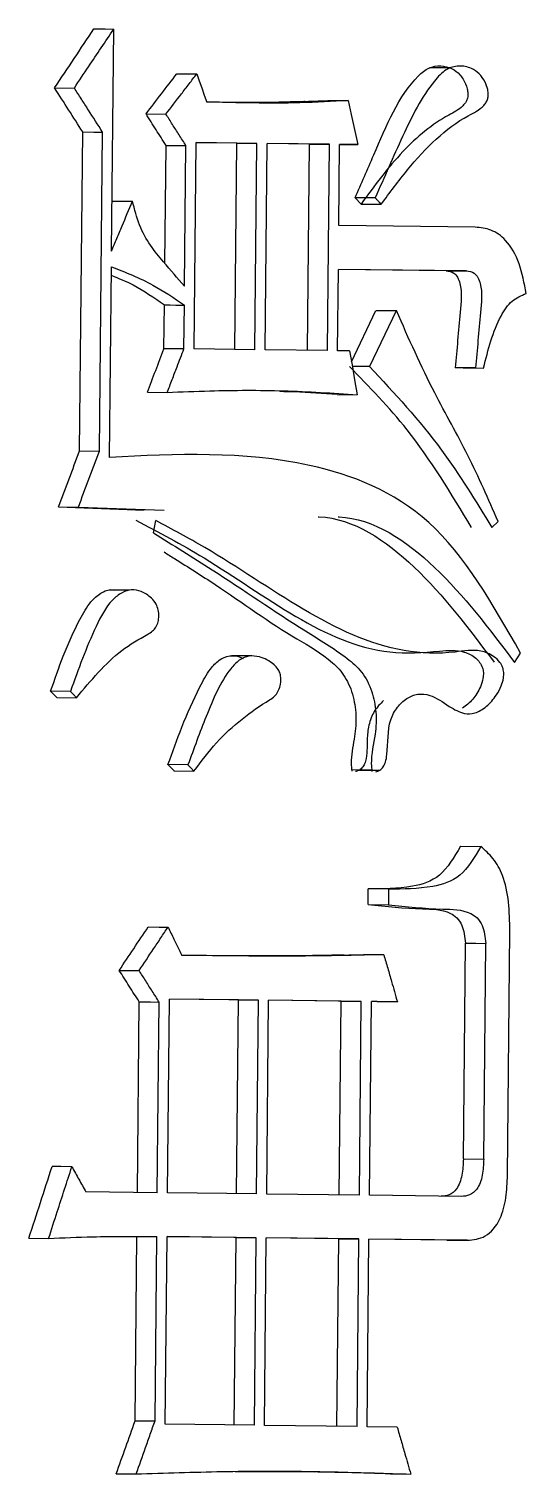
# Model space of a CAD drawing. Header units: millimetres. Extents: x 2344 to 4024, y 1094 to 2282.
# Drawn here: x 2981.902 to 2983.452, y 1245.429 to 1249.929 of the extents above; entities that cross this region are included whole.
import ezdxf

# ---------------------------------------------------------------- set-up
doc = ezdxf.new("R2010")
doc.units = ezdxf.units.MM

msp = doc.modelspace()

# ---------------------------------------------------------------- linework, layer by layer
at = {"color": 7, "linetype": 'Continuous', "lineweight": 25}
for p, q in [((2982.1595, 1249.2371), (2982.1663, 1249.9282)), ((2983.2147, 1249.8071), (2983.1507, 1249.8076)), ((2981.9818, 1249.7452), (2982.0435, 1249.7447)), ((2982.7428, 1249.7025), (2982.8341, 1249.7058)), ((2982.2669, 1249.6639), (2982.3289, 1249.6634)), ((2982.0597, 1248.6149), (2982.0696, 1249.6078)), ((2982.1215, 1248.6144), (2982.1313, 1249.6074)), ((2982.3256, 1249.1985), (2982.3292, 1249.5658)), ((2982.387, 1249.1272), (2982.3913, 1249.5653)), ((2982.4167, 1248.9322), (2982.4231, 1249.5747)), ((2982.6126, 1249.5724), (2982.4231, 1249.5747)), ((2982.5502, 1249.5729), (2982.4231, 1249.5744)), ((2982.5438, 1248.9304), (2982.5502, 1249.5729)), ((2982.5502, 1249.5729), (2982.6126, 1249.5724)), ((2982.6063, 1248.9299), (2982.6126, 1249.5724)), ((2982.6378, 1248.9295), (2982.6441, 1249.572)), ((2982.8391, 1249.5697), (2982.6441, 1249.572)), ((2982.7763, 1249.5702), (2982.6441, 1249.5718)), ((2982.77, 1248.9277), (2982.7763, 1249.5702)), ((2982.7763, 1249.5702), (2982.8391, 1249.5697)), ((2982.8327, 1248.9272), (2982.8391, 1249.5697)), ((2982.8679, 1249.3162), (2982.8705, 1249.5693)), ((2982.9269, 1249.5686), (2982.8705, 1249.5693)), ((2982.8705, 1249.5691), (2982.9269, 1249.5686)), ((2982.161, 1249.3884), (2982.1627, 1249.3925)), ((2982.1628, 1249.3926), (2982.2246, 1249.3921)), ((2982.9372, 1249.3833), (2982.9186, 1249.4029)), ((2983.2925, 1249.3111), (2982.8679, 1249.3162)), ((2982.1531, 1248.5946), (2982.159, 1249.1883)), ((2982.8641, 1248.9268), (2982.8666, 1249.1799)), ((2983.2663, 1249.1751), (2982.8666, 1249.1799)), ((2983.2029, 1249.1756), (2982.8666, 1249.1796)), ((2983.2029, 1249.1756), (2983.2663, 1249.1751)), ((2982.3229, 1248.933), (2982.3243, 1249.0693)), ((2982.3851, 1248.9325), (2982.3864, 1249.0688)), ((2982.9077, 1248.8917), (2982.9838, 1249.0517)), ((2983.0469, 1249.0512), (2982.9639, 1248.8771)), ((2982.9842, 1249.0524), (2983.0472, 1249.0519)), ((2982.3851, 1248.9325), (2982.3229, 1248.933)), ((2982.6063, 1248.9299), (2982.4167, 1248.9322)), ((2982.8327, 1248.9272), (2982.6378, 1248.9295)), ((2982.9017, 1248.9263), (2982.8641, 1248.9268)), ((2982.9639, 1248.8771), (2982.9102, 1248.8775)), ((2983.2944, 1248.8729), (2983.231, 1248.8734)), ((2983.2558, 1248.8731), (2983.231, 1248.8734)), ((2983.2558, 1248.8731), (2983.3192, 1248.8726)), ((2983.2944, 1248.8729), (2983.3192, 1248.8726)), ((2982.271, 1248.7973), (2982.333, 1248.7969)), ((2982.8625, 1248.7902), (2982.9254, 1248.7898)), ((2982.0597, 1248.6149), (2982.1215, 1248.6144)), ((2981.9944, 1248.4404), (2982.056, 1248.4399)), ((2981.9944, 1248.4404), (2982.2614, 1248.4302)), ((2982.056, 1248.4399), (2982.3236, 1248.4298)), ((2982.2906, 1248.3592), (2982.2973, 1248.3981)), ((2983.3454, 1248.3758), (2983.3642, 1248.395)), ((2982.2144, 1248.1807), (2982.1517, 1248.1811)), ((2982.5962, 1247.9764), (2982.533, 1247.9769)), ((2982.0312, 1247.8658), (2981.9696, 1247.8663)), ((2981.9885, 1247.8466), (2981.9696, 1247.8663)), ((2981.9884, 1247.8466), (2982.0501, 1247.8461)), ((2982.3975, 1247.6375), (2982.3354, 1247.638)), ((2982.3542, 1247.6182), (2982.3354, 1247.6379)), ((2982.3541, 1247.6183), (2982.4163, 1247.6178)), ((2982.9704, 1247.6209), (2982.9075, 1247.6213)), ((2982.9322, 1247.6211), (2982.9952, 1247.6206)), ((2983.2472, 1247.3836), (2983.3107, 1247.3831)), ((2982.9593, 1247.2021), (2982.9597, 1247.2508)), ((2983.0228, 1247.2503), (2982.9597, 1247.2508)), ((2983.0228, 1247.2503), (2983.0223, 1247.2016)), ((2982.9593, 1247.2021), (2983.0223, 1247.2016)), ((2983.2562, 1246.4099), (2983.2629, 1247.0818)), ((2983.3197, 1246.4094), (2983.3263, 1247.0813)), ((2983.3936, 1246.3598), (2983.4011, 1247.1191)), ((2982.8527, 1247.0447), (2982.9452, 1247.0465)), ((2982.1834, 1246.9972), (2982.2454, 1246.9967)), ((2982.2399, 1246.3052), (2982.2458, 1246.8991)), ((2982.302, 1246.3048), (2982.3079, 1246.8986)), ((2982.3337, 1246.3044), (2982.3396, 1246.9079)), ((2982.6177, 1246.9046), (2982.3396, 1246.9079)), ((2982.5552, 1246.9051), (2982.3396, 1246.9077)), ((2982.5492, 1246.3015), (2982.5552, 1246.9051)), ((2982.5552, 1246.9051), (2982.6177, 1246.9046)), ((2982.6117, 1246.301), (2982.6177, 1246.9046)), ((2982.6432, 1246.3007), (2982.6492, 1246.9042)), ((2982.938, 1246.9008), (2982.6492, 1246.9042)), ((2982.8751, 1246.9013), (2982.6492, 1246.904)), ((2982.8691, 1246.2977), (2982.8751, 1246.9013)), ((2982.8751, 1246.9013), (2982.938, 1246.9008)), ((2982.932, 1246.2972), (2982.938, 1246.9008)), ((2982.9633, 1246.2968), (2982.9693, 1246.9004)), ((2983.0505, 1246.8994), (2982.9693, 1246.9004)), ((2982.9875, 1246.8999), (2982.9693, 1246.9001)), ((2982.9875, 1246.8999), (2983.0505, 1246.8994)), ((2983.2562, 1246.4099), (2983.3197, 1246.4094)), ((2982.302, 1246.3048), (2982.0795, 1246.3074)), ((2982.6117, 1246.301), (2982.3337, 1246.3044)), ((2982.932, 1246.2972), (2982.6432, 1246.3007)), ((2983.2502, 1246.2934), (2982.9633, 1246.2968)), ((2981.9017, 1246.1632), (2981.9633, 1246.1628)), ((2982.2329, 1245.5946), (2982.2386, 1246.1689)), ((2982.2949, 1245.5941), (2982.3006, 1246.1685)), ((2982.3265, 1245.584), (2982.3323, 1246.1681)), ((2982.6104, 1246.1648), (2982.3323, 1246.1681)), ((2982.5479, 1246.1652), (2982.3323, 1246.1678)), ((2982.5421, 1245.5811), (2982.5479, 1246.1652)), ((2982.5479, 1246.1652), (2982.6104, 1246.1648)), ((2982.6046, 1245.5806), (2982.6104, 1246.1648)), ((2982.6361, 1245.5803), (2982.6419, 1246.1644)), ((2982.9307, 1246.1609), (2982.6419, 1246.1644)), ((2982.8677, 1246.1614), (2982.6419, 1246.1641)), ((2982.862, 1245.5773), (2982.8677, 1246.1614)), ((2982.8677, 1246.1614), (2982.9307, 1246.1609)), ((2982.9249, 1245.5768), (2982.9307, 1246.1609)), ((2982.9562, 1245.5764), (2982.9619, 1246.1605)), ((2983.2675, 1246.1569), (2982.9619, 1246.1605)), ((2983.2041, 1246.1573), (2982.9619, 1246.1603)), ((2983.2041, 1246.1573), (2983.2675, 1246.1569)), ((2982.2329, 1245.5946), (2982.2949, 1245.5941)), ((2982.6046, 1245.5806), (2982.3265, 1245.584)), ((2982.9249, 1245.5768), (2982.6361, 1245.5803)), ((2983.0499, 1245.5753), (2982.9562, 1245.5764)), ((2982.5444, 1245.4365), (2982.7907, 1245.436)), ((2983.029, 1245.4292), (2983.0921, 1245.4287))]:
    msp.add_line(p, q, dxfattribs=at)
at = {"color": 7, "linetype": 'Continuous', "lineweight": 25, "flags": 128}
for points in [[(2982.1045, 1249.9287), (2982.1392, 1249.9285), (2982.1663, 1249.9282)], [(2982.363, 1249.7893), (2982.3979, 1249.7891), (2982.4252, 1249.7888)], [(2982.4252, 1249.7888), (2982.4329, 1249.7668), (2982.4406, 1249.7448), (2982.4483, 1249.7229), (2982.456, 1249.7009)], [(2982.8341, 1249.7058), (2982.8692, 1249.7055), (2982.8969, 1249.7053)], [(2982.8969, 1249.7053), (2982.9063, 1249.6623), (2982.9166, 1249.6155), (2982.9269, 1249.5686)], [(2982.0696, 1249.6078), (2982.1042, 1249.6076), (2982.1313, 1249.6074)], [(2982.3292, 1249.5658), (2982.364, 1249.5655), (2982.3913, 1249.5653)], [(2982.9816, 1249.4025), (2982.9587, 1249.4026), (2982.9387, 1249.4028), (2982.9186, 1249.4029)], [(2982.9372, 1249.3833), (2982.96, 1249.3831), (2982.9801, 1249.3829), (2983.0001, 1249.3828)], [(2982.3243, 1249.0693), (2982.3423, 1249.0692), (2982.3603, 1249.069), (2982.3864, 1249.0688)], [(2982.9017, 1248.9263), (2982.9093, 1248.8827), (2982.9173, 1248.8362), (2982.9254, 1248.7898)], [(2983.4156, 1247.9563), (2983.4251, 1247.9708), (2983.4345, 1247.9852)], [(2982.0501, 1247.8461), (2982.0407, 1247.8559), (2982.0312, 1247.8658)], [(2982.4163, 1247.6178), (2982.4069, 1247.6276), (2982.3975, 1247.6375)], [(2982.2735, 1247.1324), (2982.3082, 1247.1321), (2982.3355, 1247.1319)], [(2983.2629, 1247.0818), (2983.2946, 1247.0815), (2983.3263, 1247.0813)], [(2982.9452, 1247.0465), (2982.9805, 1247.0462), (2983.0082, 1247.046)], [(2982.2458, 1246.8991), (2982.2806, 1246.8988), (2982.3079, 1246.8986)], [(2982.0357, 1246.3858), (2982.0011, 1246.3861), (2981.974, 1246.3863)], [(2982.1742, 1245.4297), (2982.2089, 1245.4295), (2982.2362, 1245.4293)]]:
    msp.add_lwpolyline(points, dxfattribs=at)
at = {"color": 7, "linetype": 'Continuous', "lineweight": 25}
for points, knots in [([(2981.9818, 1249.7452), (2982.0023, 1249.7758), (2982.0432, 1249.837), (2982.0841, 1249.8981), (2982.1045, 1249.9287)], [0, 0, 0, 0, 0.5, 1, 1, 1, 1]), ([(2982.0435, 1249.7447), (2982.0583, 1249.7669), (2982.0862, 1249.8085), (2982.1272, 1249.8697), (2982.1533, 1249.9087), (2982.1663, 1249.9282)], [0, 0, 0, 0, 0.36179, 0.680895, 1, 1, 1, 1]), ([(2982.2669, 1249.6639), (2982.2829, 1249.6848), (2982.315, 1249.7266), (2982.347, 1249.7684), (2982.363, 1249.7893)], [0, 0, 0, 0, 0.5, 1, 1, 1, 1]), ([(2982.3289, 1249.6634), (2982.345, 1249.6843), (2982.3691, 1249.7157), (2982.4012, 1249.7575), (2982.4172, 1249.7784), (2982.4252, 1249.7888)], [0, 0, 0, 0, 0.4999999, 0.7499999, 1, 1, 1, 1]), ([(2982.9186, 1249.4029), (2982.938, 1249.447), (2982.9964, 1249.5798), (2983.061, 1249.7377), (2983.1479, 1249.8103), (2983.1853, 1249.8157), (2983.2188, 1249.8081), (2983.2421, 1249.7907), (2983.2581, 1249.7691), (2983.2673, 1249.7492), (2983.2708, 1249.7281), (2983.2699, 1249.7137), (2983.2641, 1249.6997), (2983.2455, 1249.6781), (2983.1733, 1249.6434), (2983.0606, 1249.5512), (2982.9791, 1249.4404), (2982.9372, 1249.3833)], [0, 0, 0, 0, 0.117886, 0.354884, 0.39409, 0.43351, 0.471902, 0.501497, 0.516164, 0.542778, 0.553861, 0.565054, 0.574698, 0.589623, 0.640925, 0.815075, 1, 1, 1, 1]), ([(2983.0001, 1249.3828), (2983.0268, 1249.419), (2983.1075, 1249.5285), (2983.2158, 1249.6347), (2983.3091, 1249.677), (2983.3276, 1249.6998), (2983.3327, 1249.7113), (2983.3344, 1249.7251), (2983.332, 1249.7433), (2983.323, 1249.7668), (2983.3059, 1249.7907), (2983.2777, 1249.8095), (2983.242, 1249.8161), (2983.2001, 1249.8046), (2983.1344, 1249.7347), (2983.0649, 1249.5935), (2983.0095, 1249.4666), (2982.9816, 1249.4025)], [0, 0, 0, 0, 0.117818, 0.356025, 0.412717, 0.424014, 0.433395, 0.442822, 0.455035, 0.474666, 0.502723, 0.530686, 0.572926, 0.616088, 0.662795, 0.829744, 1, 1, 1, 1]), ([(2982.0696, 1249.6078), (2982.055, 1249.6307), (2982.0257, 1249.6765), (2981.9965, 1249.7223), (2981.9818, 1249.7452)], [0, 0, 0, 0, 0.4999996, 1, 1, 1, 1]), ([(2982.1313, 1249.6074), (2982.1167, 1249.6303), (2982.0947, 1249.6646), (2982.0654, 1249.7104), (2982.0508, 1249.7333), (2982.0435, 1249.7447)], [0, 0, 0, 0, 0.5, 0.75, 1, 1, 1, 1]), ([(2982.8969, 1249.7053), (2982.8469, 1249.7026), (2982.7487, 1249.6972), (2982.6016, 1249.6976), (2982.5045, 1249.6998), (2982.456, 1249.7009)], [0, 0, 0, 0, 0.3417599, 0.6708219, 1, 1, 1, 1]), ([(2982.7616, 1249.7022), (2982.7616, 1249.7022), (2982.762, 1249.7023), (2982.7317, 1249.7015), (2982.6407, 1249.6991), (2982.5646, 1249.6994), (2982.5043, 1249.7), (2982.4906, 1249.7002), (2982.4819, 1249.7003)], [0, 0, 0, 0, 0.001564, 0.019708, 0.43713, 0.675735, 0.793385, 1, 1, 1, 1]), ([(2982.3292, 1249.5658), (2982.3188, 1249.5821), (2982.2981, 1249.6148), (2982.2773, 1249.6475), (2982.2669, 1249.6639)], [0, 0, 0, 0, 0.5, 1, 1, 1, 1]), ([(2982.3913, 1249.5653), (2982.3842, 1249.5766), (2982.3702, 1249.5985), (2982.3494, 1249.6312), (2982.3357, 1249.6527), (2982.3289, 1249.6634)], [0, 0, 0, 0, 0.343704, 0.671852, 1, 1, 1, 1]), ([(2982.1595, 1249.2371), (2982.165, 1249.2501), (2982.1759, 1249.2761), (2982.1976, 1249.3278), (2982.2139, 1249.3664), (2982.2246, 1249.3921)], [0, 0, 0, 0, 0.251828, 0.503656, 1, 1, 1, 1]), ([(2982.387, 1249.1272), (2982.3651, 1249.1524), (2982.329, 1249.194), (2982.2792, 1249.2538), (2982.2442, 1249.3169), (2982.2312, 1249.3668), (2982.2246, 1249.3921)], [0, 0, 0, 0, 0.334547, 0.552083, 0.773211, 1, 1, 1, 1]), ([(2983.0001, 1249.3828), (2982.9986, 1249.3844), (2982.9947, 1249.3885), (2982.9885, 1249.3951), (2982.9839, 1249.4), (2982.9816, 1249.4025)], [0, 0, 0, 0, 0.249837, 0.624946, 1, 1, 1, 1]), ([(2983.4518, 1249.1047), (2983.446, 1249.1366), (2983.4347, 1249.1991), (2983.3944, 1249.2705), (2983.343, 1249.3064), (2983.3093, 1249.3096), (2983.2925, 1249.3111)], [0, 0, 0, 0, 0.293484, 0.575673, 0.789401, 1, 1, 1, 1]), ([(2982.1587, 1249.1615), (2982.1816, 1249.1522), (2982.239, 1249.1288), (2982.2922, 1249.0916), (2982.3243, 1249.0693)], [0, 0, 0, 0, 0.398129, 1, 1, 1, 1]), ([(2982.159, 1249.1883), (2982.2028, 1249.1711), (2982.2813, 1249.1403), (2982.3542, 1249.0907), (2982.3864, 1249.0688)], [0, 0, 0, 0, 0.557774, 1, 1, 1, 1]), ([(2983.2029, 1249.1756), (2983.2112, 1249.1746), (2983.2246, 1249.1729), (2983.2392, 1249.1559), (2983.2533, 1249.1154), (2983.2431, 1249.0164), (2983.2358, 1248.9303), (2983.231, 1248.8734)], [0, 0, 0, 0, 0.100142, 0.161743, 0.226111, 0.489371, 1, 1, 1, 1]), ([(2983.2663, 1249.1751), (2983.2746, 1249.1741), (2983.2879, 1249.1724), (2983.3026, 1249.1554), (2983.3167, 1249.115), (2983.3065, 1249.0159), (2983.2992, 1248.9298), (2983.2944, 1248.8729)], [0, 0, 0, 0, 0.100254, 0.161894, 0.226269, 0.489472, 1, 1, 1, 1]), ([(2983.3192, 1248.8726), (2983.3333, 1248.9297), (2983.3528, 1249.0084), (2983.4061, 1249.0858), (2983.4368, 1249.0985), (2983.4518, 1249.1047)], [0, 0, 0, 0, 0.573257, 0.790536, 1, 1, 1, 1]), ([(2983.3644, 1248.3953), (2983.3341, 1248.4645), (2983.2735, 1248.603), (2983.1549, 1248.809), (2983.0858, 1248.9648), (2983.0474, 1249.0515)], [0, 0, 0, 0, 0.307212, 0.614675, 1, 1, 1, 1]), ([(2982.333, 1248.7969), (2982.3381, 1248.8101), (2982.3483, 1248.8367), (2982.3657, 1248.8819), (2982.3779, 1248.9139), (2982.3851, 1248.9325)], [0, 0, 0, 0, 0.293659, 0.587317, 1, 1, 1, 1]), ([(2983.2819, 1248.3763), (2983.2179, 1248.4822), (2983.1046, 1248.6696), (2982.9627, 1248.8145), (2982.901, 1248.8776)], [0, 0, 0, 0, 0.565177, 1, 1, 1, 1]), ([(2982.9639, 1248.8771), (2983.0414, 1248.7941), (2983.1809, 1248.6448), (2983.2947, 1248.4586), (2983.3454, 1248.3758)], [0, 0, 0, 0, 0.555208, 1, 1, 1, 1]), ([(2982.333, 1248.7969), (2982.3772, 1248.7987), (2982.4985, 1248.8036), (2982.6963, 1248.8044), (2982.849, 1248.7946), (2982.9254, 1248.7898)], [0, 0, 0, 0, 0.2224892, 0.6109507, 1, 1, 1, 1]), ([(2982.8625, 1248.7902), (2982.8185, 1248.7935), (2982.7596, 1248.7978), (2982.7002, 1248.799), (2982.6852, 1248.7993)], [0, 0, 0, 0, 0.747613, 1, 1, 1, 1]), ([(2981.9944, 1248.4404), (2982.0053, 1248.4695), (2982.0271, 1248.5276), (2982.0488, 1248.5858), (2982.0597, 1248.6149)], [0, 0, 0, 0, 0.499943, 1, 1, 1, 1]), ([(2982.056, 1248.4399), (2982.067, 1248.469), (2982.0888, 1248.5272), (2982.1106, 1248.5853), (2982.1215, 1248.6144)], [0, 0, 0, 0, 0.4999637, 1, 1, 1, 1]), ([(2983.4345, 1247.9852), (2983.3477, 1248.1373), (2983.1776, 1248.4357), (2982.702, 1248.6215), (2982.3611, 1248.6048), (2982.1531, 1248.5946)], [0, 0, 0, 0, 0.288553, 0.565897, 1, 1, 1, 1]), ([(2982.2353, 1248.3986), (2982.3064, 1248.3613), (2982.5703, 1248.2231), (2982.8728, 1247.9703), (2983.1558, 1247.9884), (2983.2471, 1247.9975), (2983.2888, 1247.9758), (2983.3072, 1247.957), (2983.3159, 1247.9416), (2983.3192, 1247.9236), (2983.3175, 1247.9027), (2983.3075, 1247.8728), (2983.2865, 1247.8384), (2983.2646, 1247.8221), (2983.2534, 1247.8138)], [0, 0, 0, 0, 0.17948, 0.666329, 0.790047, 0.851401, 0.88214, 0.894039, 0.906049, 0.914601, 0.92499, 0.941166, 0.969911, 1, 1, 1, 1]), ([(2982.9831, 1247.6158), (2982.9873, 1247.6171), (2982.9958, 1247.6196), (2983.0066, 1247.6302), (2983.0148, 1247.6472), (2983.0223, 1247.697), (2983.0179, 1247.7617), (2983.0494, 1247.8184), (2983.079, 1247.846), (2983.1143, 1247.8602), (2983.1616, 1247.8548), (2983.2071, 1247.8212), (2983.2533, 1247.7949), (2983.2946, 1247.7961), (2983.3292, 1247.8178), (2983.3567, 1247.8485), (2983.3739, 1247.8798), (2983.3813, 1247.9043), (2983.3827, 1247.9247), (2983.379, 1247.942), (2983.3685, 1247.9598), (2983.346, 1247.9798), (2983.2985, 1247.9991), (2983.2042, 1247.9816), (2982.903, 1247.9914), (2982.6069, 1248.2328), (2982.3486, 1248.3707), (2982.2973, 1248.3981)], [0, 0, 0, 0, 0.00752, 0.015021, 0.022308, 0.032524, 0.077929, 0.098223, 0.11846, 0.139382, 0.161303, 0.199823, 0.229032, 0.247867, 0.270734, 0.294196, 0.308801, 0.319771, 0.326829, 0.333947, 0.341828, 0.355231, 0.380373, 0.427181, 0.52038, 0.90486, 1, 1, 1, 1]), ([(2982.8038, 1248.4096), (2982.8045, 1248.4095), (2982.9125, 1248.4056), (2983.1186, 1248.2661), (2983.2734, 1248.0609), (2983.352, 1247.9567)], [0, 0, 0, 0, 0.003392, 0.493865, 1, 1, 1, 1]), ([(2982.866, 1248.4091), (2982.8669, 1248.4091), (2982.9752, 1248.4051), (2983.1818, 1248.2657), (2983.3369, 1248.0605), (2983.4156, 1247.9563)], [0, 0, 0, 0, 0.004313, 0.494431, 1, 1, 1, 1]), ([(2982.2906, 1248.3592), (2982.3517, 1248.3214), (2982.511, 1248.2226), (2982.71, 1248.0855), (2982.8683, 1247.9907), (2982.9413, 1247.9299), (2982.9726, 1247.8695), (2982.9862, 1247.8007), (2982.9826, 1247.724), (2982.9663, 1247.6637), (2982.9702, 1247.6247), (2982.971, 1247.6168)], [0, 0, 0, 0, 0.208938, 0.545082, 0.696521, 0.753178, 0.810575, 0.860211, 0.911567, 0.981945, 1, 1, 1, 1]), ([(2982.323, 1248.3002), (2982.334, 1248.2933), (2982.3875, 1248.2596), (2982.5269, 1248.1722), (2982.6873, 1248.0538), (2982.8295, 1247.9778), (2982.8897, 1247.9134), (2982.9149, 1247.8515), (2982.924, 1247.7832), (2982.9164, 1247.7141), (2982.904, 1247.6594), (2982.9073, 1247.6258), (2982.9081, 1247.6173)], [0, 0, 0, 0, 0.0423993, 0.2059372, 0.5375409, 0.6824194, 0.7421871, 0.8023538, 0.8585596, 0.9146533, 0.9782842, 1, 1, 1, 1]), ([(2981.9695, 1247.8663), (2981.9823, 1247.9029), (2982.0091, 1247.9801), (2982.0505, 1248.0736), (2982.0895, 1248.1424), (2982.1252, 1248.173), (2982.1517, 1248.1851), (2982.1656, 1248.1815), (2982.1674, 1248.181)], [0, 0, 0, 0, 0.278278, 0.585703, 0.751775, 0.866794, 0.981921, 1, 1, 1, 1]), ([(2982.0501, 1247.8461), (2982.0724, 1247.8728), (2982.117, 1247.9261), (2982.1898, 1247.9972), (2982.2501, 1248.031), (2982.2869, 1248.0523), (2982.2987, 1248.0655), (2982.3052, 1248.0821), (2982.3075, 1248.1008), (2982.3058, 1248.1201), (2982.298, 1248.1404), (2982.28, 1248.1617), (2982.2538, 1248.1784), (2982.2216, 1248.1842), (2982.1902, 1248.1745), (2982.1482, 1248.1411), (2982.0919, 1248.0349), (2982.0558, 1247.9343), (2982.0312, 1247.8658)], [0, 0, 0, 0, 0.118196, 0.236597, 0.355268, 0.378319, 0.396663, 0.415152, 0.43186, 0.451251, 0.470948, 0.497652, 0.545152, 0.585608, 0.625979, 0.67229, 0.776711, 1, 1, 1, 1]), ([(2982.3354, 1247.638), (2982.3493, 1247.6772), (2982.3789, 1247.7606), (2982.4238, 1247.8596), (2982.462, 1247.9313), (2982.4941, 1247.9659), (2982.527, 1247.9788), (2982.5534, 1247.9768), (2982.5668, 1247.9697), (2982.5701, 1247.968)], [0, 0, 0, 0, 0.259812, 0.552226, 0.693998, 0.78736, 0.881003, 0.970477, 1, 1, 1, 1]), ([(2982.4163, 1247.6178), (2982.4392, 1247.6481), (2982.5085, 1247.7398), (2982.5988, 1247.8072), (2982.6675, 1247.8488), (2982.679, 1247.8644), (2982.6858, 1247.8836), (2982.6879, 1247.9033), (2982.6855, 1247.9212), (2982.6783, 1247.937), (2982.6574, 1247.9585), (2982.6262, 1247.9739), (2982.5883, 1247.9784), (2982.5566, 1247.9652), (2982.504, 1247.9086), (2982.4544, 1247.7917), (2982.4159, 1247.6875), (2982.3975, 1247.6375)], [0, 0, 0, 0, 0.1198076, 0.3627131, 0.3848834, 0.4037213, 0.4225411, 0.4427627, 0.4571986, 0.4716912, 0.4931085, 0.5552539, 0.595863, 0.6365262, 0.677965, 0.8454457, 1, 1, 1, 1]), ([(2983.0072, 1247.8374), (2982.997, 1247.827), (2982.9771, 1247.807), (2982.96, 1247.7623), (2982.9559, 1247.7196), (2982.9561, 1247.6821), (2982.9535, 1247.6532), (2982.9451, 1247.6329), (2982.9352, 1247.6223), (2982.9264, 1247.6175), (2982.9213, 1247.6165), (2982.9201, 1247.6163)], [0, 0, 0, 0, 0.193993, 0.374317, 0.540947, 0.666082, 0.792236, 0.855981, 0.91996, 0.981334, 1, 1, 1, 1]), ([(2983.2472, 1247.3836), (2983.2272, 1247.3495), (2983.1881, 1247.2828), (2983.0801, 1247.2506), (2983.0054, 1247.2507), (2982.9597, 1247.2508)], [0, 0, 0, 0, 0.288627, 0.565626, 1, 1, 1, 1]), ([(2983.3107, 1247.3831), (2983.2906, 1247.349), (2983.2514, 1247.2823), (2983.1433, 1247.2501), (2983.0685, 1247.2502), (2983.0228, 1247.2503)], [0, 0, 0, 0, 0.288495, 0.565526, 1, 1, 1, 1]), ([(2983.4011, 1247.1191), (2983.3997, 1247.1804), (2983.3976, 1247.2651), (2983.3503, 1247.3477), (2983.3237, 1247.3714), (2983.3107, 1247.3831)], [0, 0, 0, 0, 0.570963, 0.788298, 1, 1, 1, 1]), ([(2982.9593, 1247.2021), (2983.0153, 1247.1961), (2983.1004, 1247.187), (2983.1957, 1247.1885), (2983.2364, 1247.1624), (2983.257, 1247.1319), (2983.2606, 1247.1014), (2983.2629, 1247.0818)], [0, 0, 0, 0, 0.492458, 0.747964, 0.812934, 0.879804, 1, 1, 1, 1]), ([(2983.0223, 1247.2016), (2983.0784, 1247.1956), (2983.1636, 1247.1865), (2983.259, 1247.188), (2983.2998, 1247.1619), (2983.3204, 1247.1314), (2983.324, 1247.1009), (2983.3263, 1247.0813)], [0, 0, 0, 0, 0.492565, 0.748125, 0.813092, 0.879928, 1, 1, 1, 1]), ([(2982.1834, 1246.9972), (2982.1984, 1247.0197), (2982.2285, 1247.0648), (2982.2585, 1247.1099), (2982.2735, 1247.1324)], [0, 0, 0, 0, 0.5000002, 1, 1, 1, 1]), ([(2982.2454, 1246.9967), (2982.2604, 1247.0192), (2982.283, 1247.053), (2982.313, 1247.0981), (2982.328, 1247.1207), (2982.3355, 1247.1319)], [0, 0, 0, 0, 0.5, 0.75, 1, 1, 1, 1]), ([(2982.3355, 1247.1319), (2982.3416, 1247.1196), (2982.3519, 1247.0987), (2982.3664, 1247.0693), (2982.3748, 1247.0523), (2982.379, 1247.0438)], [0, 0, 0, 0, 0.420865, 0.710433, 1, 1, 1, 1]), ([(2983.0082, 1247.046), (2982.8997, 1247.0437), (2982.741, 1247.0404), (2982.5309, 1247.0423), (2982.4296, 1247.0433), (2982.379, 1247.0438)], [0, 0, 0, 0, 0.520017, 0.760007, 1, 1, 1, 1]), ([(2982.4977, 1247.0426), (2982.4976, 1247.0426), (2982.4971, 1247.0426), (2982.488, 1247.0427), (2982.4803, 1247.0428), (2982.4754, 1247.0428)], [0, 0, 0, 0, 0.131191, 0.447924, 1, 1, 1, 1]), ([(2982.8841, 1247.0447), (2982.8841, 1247.0447), (2982.8841, 1247.0447), (2982.8792, 1247.0447), (2982.8023, 1247.0431), (2982.6834, 1247.042), (2982.5565, 1247.0423), (2982.5054, 1247.0426), (2982.4996, 1247.0426)], [0, 0, 0, 0, 0.000532, 0.005048, 0.079465, 0.576437, 0.952283, 1, 1, 1, 1]), ([(2983.0082, 1247.046), (2983.0123, 1247.0321), (2983.0203, 1247.0043), (2983.0344, 1246.9555), (2983.0444, 1246.9205), (2983.0505, 1246.8994)], [0, 0, 0, 0, 0.2841457, 0.5682914, 1, 1, 1, 1]), ([(2982.2458, 1246.8991), (2982.2354, 1246.9154), (2982.2146, 1246.9481), (2982.1938, 1246.9808), (2982.1834, 1246.9972)], [0, 0, 0, 0, 0.4999995, 1, 1, 1, 1]), ([(2982.3079, 1246.8986), (2982.3007, 1246.9098), (2982.2867, 1246.9318), (2982.2659, 1246.9645), (2982.2522, 1246.986), (2982.2454, 1246.9967)], [0, 0, 0, 0, 0.343704, 0.671852, 1, 1, 1, 1]), ([(2983.2562, 1246.4099), (2983.2555, 1246.393), (2983.254, 1246.3597), (2983.2389, 1246.3168), (2983.2127, 1246.2955), (2983.1954, 1246.2944), (2983.1868, 1246.2939)], [0, 0, 0, 0, 0.294241, 0.578702, 0.79154, 1, 1, 1, 1]), ([(2983.3197, 1246.4094), (2983.3189, 1246.3925), (2983.3175, 1246.3592), (2983.3023, 1246.3163), (2983.276, 1246.2951), (2983.2587, 1246.2939), (2983.2502, 1246.2934)], [0, 0, 0, 0, 0.294071, 0.578451, 0.79138, 1, 1, 1, 1]), ([(2981.9017, 1246.1632), (2981.9138, 1246.2004), (2981.9379, 1246.2748), (2981.962, 1246.3491), (2981.974, 1246.3863)], [0, 0, 0, 0, 0.5, 1, 1, 1, 1]), ([(2981.9633, 1246.1628), (2981.9722, 1246.1902), (2981.9887, 1246.2411), (2982.0129, 1246.3155), (2982.0281, 1246.3624), (2982.0357, 1246.3858)], [0, 0, 0, 0, 0.369234, 0.684617, 1, 1, 1, 1]), ([(2982.0357, 1246.3858), (2982.0393, 1246.3793), (2982.0466, 1246.3662), (2982.0576, 1246.3466), (2982.0686, 1246.327), (2982.0759, 1246.3139), (2982.0795, 1246.3074)], [0, 0, 0, 0, 0.25, 0.5, 0.7500001, 1, 1, 1, 1]), ([(2983.2675, 1246.1569), (2983.2871, 1246.1585), (2983.3269, 1246.1617), (2983.3728, 1246.2167), (2983.3908, 1246.2891), (2983.3927, 1246.3361), (2983.3936, 1246.3598)], [0, 0, 0, 0, 0.265821, 0.539796, 0.768083, 1, 1, 1, 1]), ([(2981.9633, 1246.1628), (2982.0089, 1246.1647), (2982.0881, 1246.1681), (2982.2005, 1246.169), (2982.2673, 1246.1686), (2982.3006, 1246.1685)], [0, 0, 0, 0, 0.405023, 0.702491, 1, 1, 1, 1]), ([(2982.1742, 1245.4297), (2982.184, 1245.4572), (2982.2036, 1245.5122), (2982.2231, 1245.5671), (2982.2329, 1245.5946)], [0, 0, 0, 0, 0.4999993, 1, 1, 1, 1]), ([(2982.2362, 1245.4293), (2982.246, 1245.4567), (2982.2607, 1245.4979), (2982.2802, 1245.5529), (2982.29, 1245.5804), (2982.2949, 1245.5941)], [0, 0, 0, 0, 0.5, 0.75, 1, 1, 1, 1]), ([(2983.0499, 1245.5753), (2983.0539, 1245.5614), (2983.0619, 1245.5337), (2983.076, 1245.4848), (2983.086, 1245.4498), (2983.0921, 1245.4287)], [0, 0, 0, 0, 0.2841457, 0.5682914, 1, 1, 1, 1]), ([(2982.2362, 1245.4293), (2982.2809, 1245.4307), (2982.4152, 1245.4351), (2982.6251, 1245.4396), (2982.8657, 1245.4359), (2983.0166, 1245.4311), (2983.0921, 1245.4287)], [0, 0, 0, 0, 0.1555955, 0.4667994, 0.7333712, 1, 1, 1, 1]), ([(2983.029, 1245.4292), (2982.9845, 1245.4307), (2982.9047, 1245.4334), (2982.8244, 1245.4348), (2982.7887, 1245.4354)], [0, 0, 0, 0, 0.556702, 1, 1, 1, 1])]:
    msp.add_open_spline(points, degree=3, knots=knots, dxfattribs=at)
msp.add_open_spline([(2982.271, 1248.7973), (2982.2796, 1248.8199), (2982.297, 1248.8652), (2982.3143, 1248.9104), (2982.3229, 1248.933)], degree=3, dxfattribs=at)

doc.saveas('drawing.dxf')
